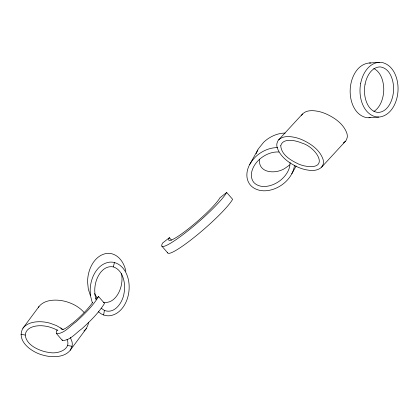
<?xml version="1.0" encoding="UTF-8"?>
<svg xmlns="http://www.w3.org/2000/svg" width="419" height="419" viewBox="0 0 419 419"><rect width="100%" height="100%" fill="white"/><g stroke="black" fill="none" stroke-linecap="round" stroke-linejoin="round"><path stroke-width="0.63" d="M88.289 322.562A13.885 11.224 36.6 0 1 88.058 324.709L86.304 328.601L70.287 350.2C65.542 356.234 57.026 357.187 49.877 356.48A38.49 31.111 36.6 0 1 43.178 355.181C32.106 352.515 15.739 341.108 22.935 328.197L38.951 306.598C43.691 300.564 52.213 299.611 59.357 300.318A38.49 31.111 36.6 0 1 66.061 301.612C72.827 303.55 79.348 307.033 84.01 312.401M67.066 339.453C71.597 349.619 57.23 354.317 49.5 352.479A33.918 27.418 36.6 0 1 43.597 351.337C35.84 348.948 26.235 344.067 25.229 335.064C26.03 326.579 36.919 325.071 43.723 325.919A33.918 27.418 36.6 0 1 49.625 327.056L53.915 328.543L57.874 330.481M259.529 159.162C257.805 174.136 277.556 174.335 286.083 167.511A33.918 31.582 29.1 0 0 289.644 164.84M294.463 165.405C293.756 171.622 290.341 177.258 285.905 181.553A38.49 35.84 29.1 0 1 280.62 185.722C272.434 191.038 260.566 193.316 252.306 186.942A13.885 12.926 29.1 0 1 249.001 183.145C245.592 177.473 246.587 170.203 249.63 164.604L258.507 148.672L263.619 142.319A38.49 35.84 29.1 0 1 268.898 138.15C273.738 135.07 279.389 133.09 285.166 133.069M60.881 327.904C61.645 333.152 71.141 323.709 73.079 322.808C80.354 316.738 87.21 310.05 92.767 302.35M92.295 302.68L90.598 296.243L90.179 291.058A38.49 37.715 -16.4 0 1 90.782 284.056C92.494 274.34 98.858 263.64 109.438 262.174A13.885 13.607 -16.4 0 1 114.487 262.54C124.684 265.484 129.162 277.079 129.162 286.837A38.49 37.715 -16.4 0 1 128.56 293.839C126.847 303.555 120.483 314.26 109.904 315.722A13.885 13.607 -16.4 0 1 104.855 315.355L103.629 314.978L104.394 310.421L101.157 308.211M70.35 337.358L72.063 341.925A13.885 11.224 36.6 0 1 72.042 346.304L70.287 350.2M96.103 299.753L95.108 295.515L94.741 290.969A33.918 33.232 -16.4 0 1 95.27 284.8C96.653 276.257 103.194 265.002 113.282 266.882L114.487 262.54M256.119 153.773L257.732 150.039M57.131 329.79L56.293 331.948L56.298 333.372L62.431 340.5C70.036 340.694 75.975 332.854 81.899 328.747C90.258 321.122 98.559 313.098 104.525 303.398L98.58 296.568L95.705 298.836M291.786 173.827L296.149 165.992M249.63 164.604L252.217 160.577L255.511 156.879A38.49 35.84 29.1 0 1 260.791 152.71C265.772 149.536 271.622 147.546 277.567 147.624M98.58 296.568C92.615 306.268 84.313 314.292 75.954 321.918C70.031 326.029 64.091 333.864 56.486 333.671M301.507 115.382C305.262 109.422 313.653 110.265 319.587 111.679A38.49 24.491 42.7 0 1 325.663 113.717C334.514 117.645 343.606 123.835 346.895 133.373A13.885 8.836 42.7 0 1 347.257 137.296L346.482 139.82L345.481 141.245L321.609 167.16C317.141 171.533 310.102 170.732 304.529 169.438A38.49 24.491 42.7 0 1 298.454 167.401C289.602 163.473 280.51 157.282 277.221 147.745A13.885 8.836 42.7 0 1 276.859 143.822L277.635 141.297L278.635 139.873L302.508 113.958M38.354 307.509L38.951 306.598M321.609 167.16L322.965 164.939L323.379 163.211A13.885 8.836 42.7 0 0 323.023 159.283C319.728 149.745 310.636 143.56 301.79 139.627A38.49 24.491 42.7 0 0 295.714 137.594C290.137 136.295 283.103 135.499 278.635 139.873M22.935 328.197C27.68 322.164 36.196 321.211 43.346 321.918A38.49 31.111 36.6 0 1 50.044 323.211L56.507 325.594L63.164 329.538M86.304 328.601L83.915 331.041M345.481 141.245L343.302 142.942M226.669 192.473L219.928 197.794A34.253 4.52 -41 0 1 188.566 228.669A34.253 4.52 -41 0 1 169.36 237.704L162.619 243.025A43.387 5.725 -41 0 0 186.942 231.581A43.387 5.725 -41 0 0 226.669 192.473L232.613 199.303A43.387 5.725 -41 0 1 197.134 234.991A43.387 5.725 -41 0 1 167.663 252.573M373.9 111.512C379.593 107.746 382.374 100.911 383.385 94.39A33.918 33.117 86 0 0 383.731 88.1C383.39 80.673 380.792 72.068 373.732 68.428M369.438 63.007L379.274 62.316M368.94 117.744L378.776 117.048M278.934 152.013C273.466 151.615 268.019 153.448 263.441 156.36A33.918 31.582 29.1 0 0 258.785 160.032C252.992 165.411 248.263 175.441 253.856 182.516C260.283 189.074 271.083 186.534 277.975 182.071A33.918 31.582 29.1 0 0 282.626 178.4C286.868 174.278 290.215 168.653 290.063 162.577M67.648 345.476L72.042 346.304M20.95 334.236L25.229 335.064M103.477 302.251C113.565 304.126 120.106 292.871 121.484 284.328A33.918 33.232 -16.4 0 0 122.018 278.158L121.651 273.617M113.282 266.882C121.463 269.48 124.522 279.133 124.6 286.926A33.918 33.232 -16.4 0 1 124.071 293.096C122.851 302.078 114.874 314.475 104.394 310.421M103.629 314.978L101.262 313.894L98.339 311.778M169.36 237.704L171.481 240.145M161.844 246.131L167.789 252.961M97.067 297.809L94.5 293.546M62.431 340.5L62.148 339.814M90.326 295.395L88.32 289.152L87.597 282.291A38.49 37.715 -16.4 0 1 88.2 275.293C89.912 265.573 96.276 254.872 106.85 253.406A13.885 13.607 -16.4 0 1 111.904 253.773C119.708 255.883 124.349 263.719 125.852 271.213M370.181 117.639A13.885 13.56 86 0 1 365.232 117.341C354.945 114.324 350.514 102.624 350.184 92.803A38.49 37.584 86 0 1 350.577 85.665C351.955 75.991 357.648 64.856 368.191 63.107A13.885 13.56 86 0 1 370.679 63.023M280.74 145.744C281.348 154.967 291.001 160.446 298.49 164.007A33.918 21.579 42.7 0 0 303.843 165.804C331.172 171.271 316.916 147.242 301.753 143.02A33.918 21.579 42.7 0 0 296.401 141.229C291.284 139.915 282.317 139.082 280.74 145.744M360.712 83.219L360.413 84.968A38.49 37.584 86 0 0 360.021 92.112C360.35 101.927 364.781 113.628 375.068 116.65A13.885 13.56 86 0 0 380.017 116.948C390.566 115.204 396.259 104.069 397.636 94.39A38.49 37.584 86 0 0 398.024 87.252C397.699 77.436 393.263 65.731 382.982 62.714A13.885 13.56 86 0 0 378.027 62.415C368.118 63.997 362.435 74.142 360.712 83.219M365.085 84.119L364.823 85.665A33.918 33.117 86 0 0 364.483 91.955C364.771 100.167 368.427 111.161 377.781 112.47C387.203 112.313 392.058 101.791 393.226 93.699A33.918 33.117 86 0 0 393.567 87.409C393.273 79.191 389.623 68.203 380.269 66.893C371.428 66.946 366.541 76.525 365.085 84.119"/></g></svg>
